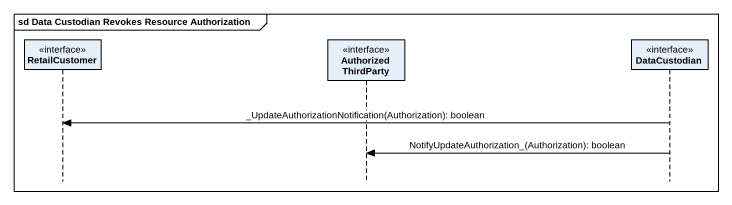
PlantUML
@startuml
mainframe sd Data Custodian Revokes Resource Authorization
hide footbox
participant RetailCustomer <<interface>>
participant "Authorized ThirdParty" as Authorized_ThirdParty <<interface>>
participant DataCustodian <<interface>>

DataCustodian -> RetailCustomer : _UpdateAuthorizationNotification(Authorization): boolean
DataCustodian -> Authorized_ThirdParty : NotifyUpdateAuthorization_(Authorization): boolean
@enduml
